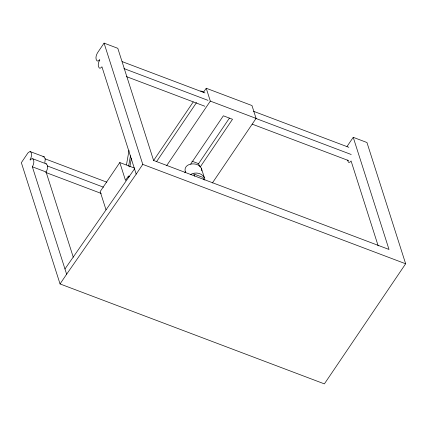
<?xml version="1.0" encoding="UTF-8"?>
<svg xmlns="http://www.w3.org/2000/svg" width="427" height="427" viewBox="0 0 427 427"><rect width="100%" height="100%" fill="white"/><g stroke="black" fill="none" stroke-linecap="round" stroke-linejoin="round"><path stroke-width="0.64" d="M201.747 170.853C202.195 161.16 182.425 161.694 185.329 171.787M204.682 180.039L204.763 178.972L201.373 168.201M126.483 164.747L129.018 150.48M128.623 166.167L130.47 155.791M129.824 166.93L131.335 158.433M44.824 162.687L45.257 159.041L44.211 156.837L29.895 151.494L27.931 152.946L21.35 162.676L60.052 283.939L324.381 383.884L405.65 263.774L366.948 142.511L353.225 137.323L347.007 146.509M60.052 283.939L66.633 274.209L32.356 166.797C33.664 164.512 34.79 160.942 32.762 158.78L31.518 158.807L30.21 160.077L30.077 159.666C31.39 157.382 32.511 153.811 30.482 151.649M73.279 257.209L46.079 171.99C47.392 169.7 48.513 166.13 46.484 163.968L32.762 158.78M353.225 137.323L389.013 249.464L153.587 160.451L117.799 48.31L104.071 43.116L97.489 52.847C96.16 55.158 95.024 58.771 97.078 60.96L98.338 60.933L99.656 59.647L99.763 59.983C98.44 62.294 97.303 65.907 99.352 68.096L100.612 68.064L101.936 66.783L136.186 174.115L66.633 274.209M134.644 168.153L119.795 162.543L100.18 191.531L106.019 209.838M129.525 176.276L128.383 176.127L125.495 180.397L119.795 162.543M136.186 174.115L142.773 164.384L104.071 43.116M153.603 160.509L193.217 101.962M156.554 161.646L196.511 102.597M203.236 92.664L206.22 88.25L251.973 105.549L256.077 118.402L212.384 182.969M166.631 165.671L210.324 101.103L206.22 88.25M184.806 172.786L185.548 171.686M190.677 164.101L223.358 115.808L232.507 119.266L200.199 167.016M199.473 166.455L198.587 163.68L229.411 118.13M64.963 268.967L134.516 168.873M190.383 174.632C194.696 171.793 201.613 172.738 204.303 177.386M42.967 156.864L44.211 156.837M45.897 163.819L46.484 163.968M200.695 90.914L203.78 92.083M122.165 61.616L204.981 92.926M253.553 111.292L348.827 147.315M210.324 101.103L256.077 118.402M123.942 68.571L208.008 100.356M255.335 118.247L351.229 154.505M126.381 76.582L204.843 106.248M252.17 124.14L348.688 160.632M191.878 161.144L198.587 163.68M202.361 177.178L193.821 173.949L194.536 176.186M142.773 164.384L405.65 263.774M45.123 158.844L106.825 182.174M47.397 165.98L103.489 187.186M32.356 166.797L46.079 171.99M45.732 172.455L101.199 193.426M378.183 245.888L351.085 160.984L349.766 162.271L348.507 162.297L347.445 160.066M202.969 177.408L203.684 179.644M128.383 176.127L128.773 177.349"/></g></svg>
